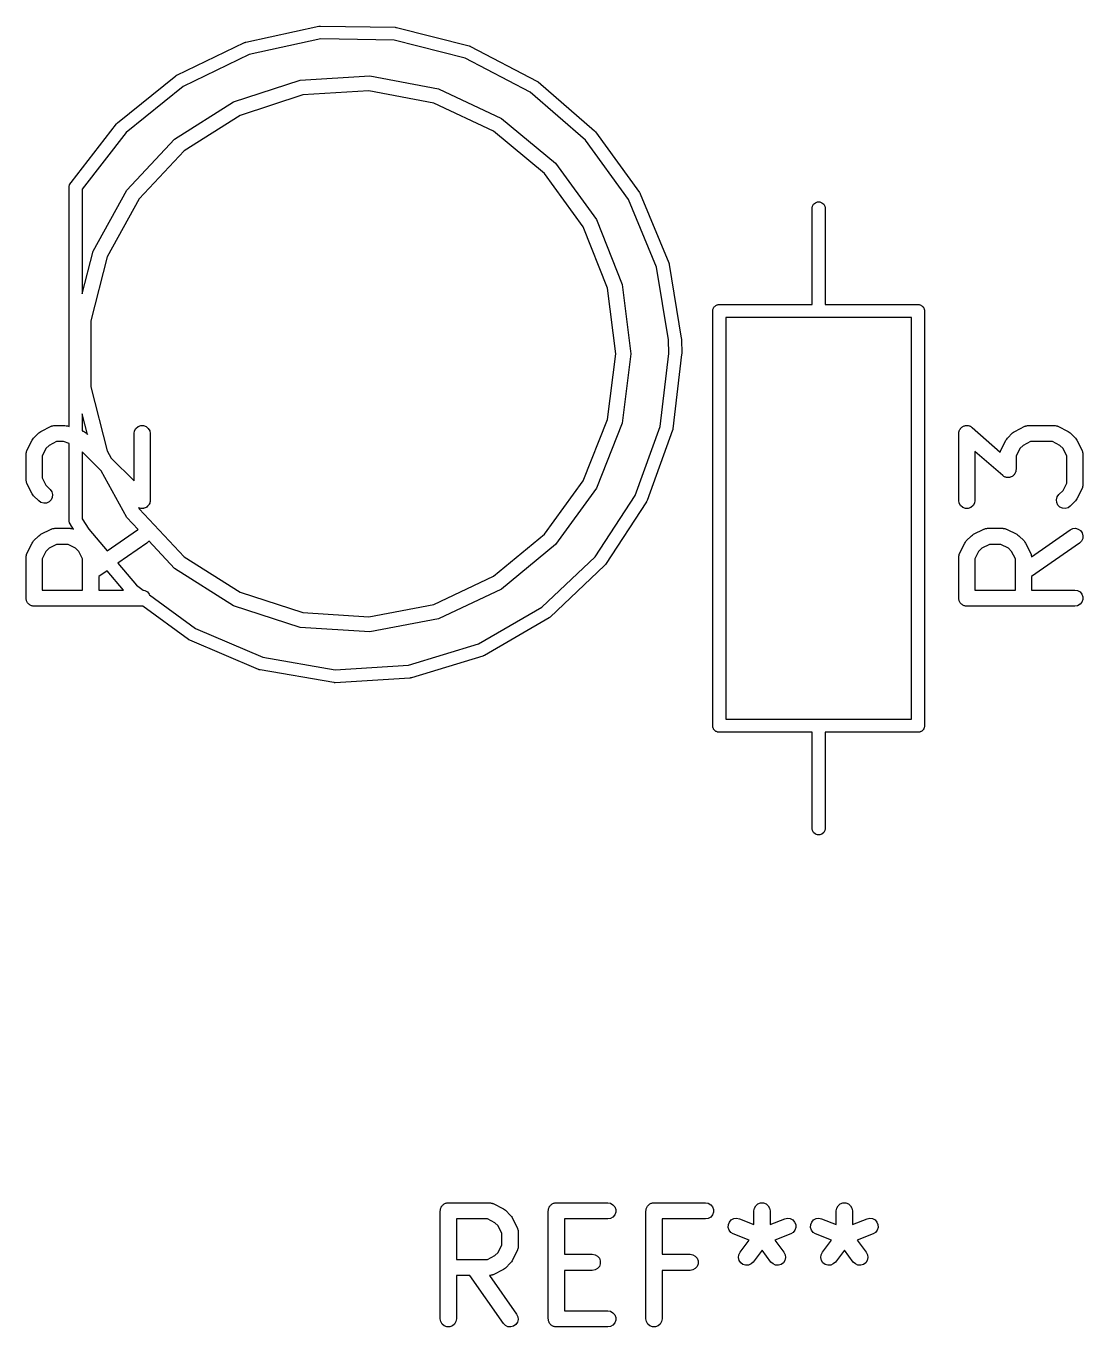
# Model space of a CAD drawing. Extents: x 28.5 to 57.1, y -42.8 to -23.1.
# Drawn here: x 47.27 to 57.06, y -42.29 to -30.24 of the extents above; entities that cross this region are included whole.
import ezdxf

# ---------------------------------------------------------------- set-up
doc = ezdxf.new("R2010")
doc.units = 0
doc.header["$MEASUREMENT"] = 0
doc.layers.add('BLACK', color=7, linetype='CONTINUOUS')

msp = doc.modelspace()

# ---------------------------------------------------------------- linework, layer by layer
at = {"layer": 'BLACK', "linetype": 'CONTINUOUS'}
for p, q in [((49.3062, -30.3881), (49.9827, -30.2401)), ((49.9827, -30.2401), (49.99, -30.239)), ((49.9827, -30.2401), (49.9827, -30.2401)), ((49.9827, -30.2401), (49.9827, -30.2401)), ((49.99, -30.239), (49.9933, -30.2391)), ((49.9933, -30.2391), (49.9965, -30.2387)), ((49.9965, -30.2387), (50.6889, -30.2503)), ((50.6889, -30.2503), (50.6963, -30.2509)), ((50.6963, -30.2509), (50.6995, -30.2517)), ((50.6995, -30.2517), (50.7027, -30.2522)), ((50.7027, -30.2522), (51.3739, -30.4227)), ((48.6687, -30.6923), (49.293, -30.3927)), ((49.293, -30.3927), (49.2999, -30.3899)), ((49.293, -30.3927), (49.293, -30.3927)), ((49.293, -30.3927), (49.293, -30.3927)), ((49.2999, -30.3899), (49.3031, -30.3892)), ((49.3031, -30.3892), (49.3062, -30.3881)), ((50.0015, -30.3588), (49.3386, -30.5039)), ((50.6799, -30.3702), (50.0015, -30.3588)), ((51.3375, -30.5373), (50.6799, -30.3702)), ((51.3739, -30.4227), (51.3809, -30.425)), ((51.3809, -30.425), (51.3838, -30.4265)), ((51.3838, -30.4265), (51.3868, -30.4277)), ((51.3868, -30.4277), (52.0008, -30.7481)), ((49.3386, -30.5039), (48.7269, -30.7975)), ((51.9391, -30.8512), (51.3375, -30.5373)), ((48.1183, -31.135), (48.657, -30.6998)), ((48.657, -30.6998), (48.663, -30.6954)), ((48.663, -30.6954), (48.666, -30.6941)), ((48.666, -30.6941), (48.6687, -30.6923)), ((49.8086, -30.7397), (50.454, -30.6991)), ((50.454, -30.6991), (51.0893, -30.8203)), ((48.7269, -30.7975), (48.1992, -31.2239)), ((49.1935, -30.9395), (49.8086, -30.7397)), ((50.4452, -30.8388), (49.8348, -30.8772)), ((51.046, -30.9534), (50.4452, -30.8388)), ((51.0893, -30.8203), (51.6744, -31.0956)), ((52.0008, -30.7481), (52.0071, -30.7519)), ((52.0071, -30.7519), (52.0096, -30.7541)), ((52.0096, -30.7541), (52.0123, -30.7559)), ((52.0123, -30.7559), (52.536, -31.2089)), ((48.6474, -31.2861), (49.1935, -30.9395)), ((49.8348, -30.8772), (49.2531, -31.0662)), ((51.5994, -31.2138), (51.046, -30.9534)), ((52.4522, -31.2951), (51.9391, -30.8512)), ((49.2531, -31.0662), (48.7367, -31.3939)), ((47.6889, -31.6869), (48.1086, -31.1449)), ((48.1086, -31.1449), (48.1135, -31.1394)), ((48.1135, -31.1394), (48.1161, -31.1373)), ((48.1161, -31.1373), (48.1183, -31.135)), ((51.6744, -31.0956), (52.1727, -31.5079)), ((48.1992, -31.2239), (47.792, -31.7497)), ((48.2047, -31.7575), (48.6474, -31.2861)), ((52.0707, -31.6037), (51.5994, -31.2138)), ((52.8495, -31.8452), (52.4522, -31.2951)), ((52.536, -31.2089), (52.536, -31.2089)), ((52.536, -31.2089), (52.536, -31.209)), ((52.536, -31.209), (52.5413, -31.2141)), ((52.5413, -31.2141), (52.5432, -31.2168)), ((52.5432, -31.2168), (52.5454, -31.2192)), ((52.5454, -31.2192), (52.9509, -31.7806)), ((48.7367, -31.3939), (48.318, -31.8398)), ((52.1727, -31.5079), (52.5529, -32.0311)), ((52.4302, -32.0985), (52.0707, -31.6037)), ((47.672, -31.7238), (47.6747, -31.7082)), ((47.672, -33.9465), (47.672, -31.7238)), ((47.6747, -31.7082), (47.6853, -31.6898)), ((47.6853, -31.6898), (47.6889, -31.6869)), ((47.792, -31.7497), (47.792, -32.7183)), ((47.8932, -32.3242), (48.2047, -31.7575)), ((52.9509, -31.7806), (52.9509, -31.7806)), ((52.9509, -31.7806), (52.9509, -31.7806)), ((52.9509, -31.7806), (52.9549, -31.7869)), ((52.9549, -31.7869), (52.9561, -31.7899)), ((52.9561, -31.7899), (52.9577, -31.7927)), ((52.9577, -31.7927), (53.2231, -32.4323)), ((48.318, -31.8398), (48.0233, -32.3758)), ((53.1096, -32.4718), (52.8495, -31.8452)), ((54.55, -31.9228), (54.5527, -31.9072)), ((54.55, -32.818), (54.55, -31.9228)), ((54.5527, -31.9072), (54.5633, -31.8888)), ((54.5633, -31.8888), (54.5795, -31.8752)), ((54.5795, -31.8752), (54.5994, -31.868)), ((54.5994, -31.868), (54.6206, -31.868)), ((54.6206, -31.868), (54.6405, -31.8752)), ((54.6405, -31.8752), (54.6567, -31.8888)), ((54.6567, -31.8888), (54.6673, -31.9072)), ((54.6673, -31.9072), (54.67, -31.9228)), ((54.67, -31.9228), (54.67, -32.818)), ((52.5529, -32.0311), (52.7909, -32.6324)), ((52.6553, -32.6672), (52.4302, -32.0985)), ((47.792, -32.7183), (47.8932, -32.3242)), ((48.0233, -32.3758), (47.8712, -32.9682)), ((53.2191, -33.1443), (53.1096, -32.4718)), ((53.2231, -32.4323), (53.2231, -32.4323)), ((53.2231, -32.4323), (53.2232, -32.4323)), ((53.2232, -32.4323), (53.2256, -32.4393)), ((53.2256, -32.4393), (53.2261, -32.4425)), ((53.2261, -32.4425), (53.227, -32.4457)), ((53.227, -32.4457), (53.3382, -33.1292)), ((52.7909, -32.6324), (52.872, -33.274)), ((52.732, -33.274), (52.6553, -32.6672)), ((53.63, -32.8674), (53.6318, -32.8624)), ((53.63, -32.8727), (53.63, -32.8674)), ((53.63, -32.8728), (53.63, -32.8727)), ((53.63, -36.7074), (53.63, -32.8728)), ((53.6318, -32.8624), (53.6327, -32.8572)), ((53.6327, -32.8572), (53.6354, -32.8525)), ((53.6354, -32.8525), (53.6372, -32.8475)), ((53.6372, -32.8475), (53.6407, -32.8435)), ((53.6407, -32.8435), (53.6433, -32.8388)), ((53.6433, -32.8388), (53.6474, -32.8354)), ((53.6474, -32.8354), (53.6508, -32.8313)), ((53.6508, -32.8313), (53.6555, -32.8287)), ((53.6555, -32.8287), (53.6595, -32.8252)), ((53.6595, -32.8252), (53.6645, -32.8234)), ((53.6645, -32.8234), (53.6692, -32.8207)), ((53.6692, -32.8207), (53.6744, -32.8198)), ((53.6744, -32.8198), (53.6794, -32.818)), ((53.6794, -32.818), (53.6847, -32.818)), ((53.6847, -32.818), (53.6848, -32.818)), ((53.6848, -32.818), (54.55, -32.818)), ((54.67, -32.818), (55.5352, -32.818)), ((55.5352, -32.818), (55.5353, -32.818)), ((55.5353, -32.818), (55.5406, -32.818)), ((55.5406, -32.818), (55.5456, -32.8198)), ((55.5456, -32.8198), (55.5508, -32.8207)), ((55.5508, -32.8207), (55.5555, -32.8234)), ((55.5555, -32.8234), (55.5605, -32.8252)), ((55.5605, -32.8252), (55.5645, -32.8287)), ((55.5645, -32.8287), (55.5692, -32.8313)), ((55.5692, -32.8313), (55.5726, -32.8354)), ((55.5726, -32.8354), (55.5767, -32.8388)), ((55.5767, -32.8388), (55.5793, -32.8435)), ((55.5793, -32.8435), (55.5828, -32.8475)), ((55.5828, -32.8475), (55.5846, -32.8525)), ((55.5846, -32.8525), (55.5873, -32.8572)), ((55.5873, -32.8572), (55.5882, -32.8624)), ((55.5882, -32.8624), (55.59, -32.8674)), ((55.59, -32.8674), (55.59, -32.8727)), ((55.59, -32.8727), (55.59, -32.8728)), ((55.59, -32.8728), (55.59, -36.7232)), ((47.8712, -32.9682), (47.8712, -33.5798)), ((53.75, -32.938), (53.75, -36.658)), ((55.47, -32.938), (53.75, -32.938)), ((55.47, -36.658), (55.47, -32.938)), ((53.2219, -33.2709), (53.2191, -33.1443)), ((53.3382, -33.1292), (53.3389, -33.1366)), ((53.3389, -33.1366), (53.3389, -33.137)), ((53.3389, -33.137), (53.3389, -33.1375)), ((53.3389, -33.1375), (53.342, -33.2731)), ((52.6553, -33.8808), (52.732, -33.274)), ((52.872, -33.274), (52.7909, -33.9156)), ((53.1431, -33.9475), (53.2219, -33.2709)), ((53.3415, -33.2815), (53.2615, -33.9683)), ((53.3417, -33.2805), (53.3415, -33.2815)), ((53.342, -33.2731), (53.3417, -33.2805)), ((47.8712, -33.5798), (48.0233, -34.1722)), ((47.8408, -34.0197), (47.792, -33.8297)), ((47.792, -33.8297), (47.792, -33.9865)), ((47.4081, -33.9928), (47.5033, -33.9452)), ((47.5033, -33.9452), (47.5075, -33.944)), ((47.5075, -33.944), (47.5112, -33.9418)), ((47.5112, -33.9418), (47.5199, -33.9403)), ((47.5199, -33.9403), (47.5283, -33.9378)), ((47.5283, -33.9378), (47.5326, -33.938)), ((47.5326, -33.938), (47.5369, -33.9373)), ((47.5369, -33.9373), (47.6321, -33.9373)), ((47.6321, -33.9373), (47.6439, -33.9394)), ((47.6439, -33.9394), (47.6558, -33.9411)), ((47.6558, -33.9411), (47.672, -33.9465)), ((48.2759, -33.9866), (48.2889, -33.9641)), ((48.2889, -33.9641), (48.3089, -33.9473)), ((48.3089, -33.9473), (48.3334, -33.9384)), ((48.3334, -33.9384), (48.3594, -33.9384)), ((48.3594, -33.9384), (48.3839, -33.9473)), ((48.3839, -33.9473), (48.4038, -33.9641)), ((48.4038, -33.9641), (48.4169, -33.9866)), ((52.4302, -34.4495), (52.6553, -33.8808)), ((52.7909, -33.9156), (52.5529, -34.5169)), ((52.9117, -34.5853), (53.1431, -33.9475)), ((53.2615, -33.9684), (53.2602, -33.9757)), ((53.2615, -33.9683), (53.2615, -33.9683)), ((53.2615, -33.9683), (53.2615, -33.9684)), ((55.9182, -33.9734), (55.922, -33.9691)), ((55.922, -33.9691), (55.9249, -33.9641)), ((55.9249, -33.9641), (55.9305, -33.9594)), ((55.9305, -33.9594), (55.9354, -33.9538)), ((55.9354, -33.9538), (55.9404, -33.9511)), ((55.9404, -33.9511), (55.9449, -33.9473)), ((55.9449, -33.9473), (55.9518, -33.9448)), ((55.9518, -33.9448), (55.9582, -33.9413)), ((55.9582, -33.9413), (55.9639, -33.9404)), ((55.9639, -33.9404), (55.9694, -33.9384)), ((55.9694, -33.9384), (55.9767, -33.9384)), ((55.9767, -33.9384), (55.9839, -33.9373)), ((55.9839, -33.9373), (55.9896, -33.9384)), ((55.9896, -33.9384), (55.9954, -33.9384)), ((55.9954, -33.9384), (56.0023, -33.9409)), ((56.0023, -33.9409), (56.0095, -33.9424)), ((56.0095, -33.9424), (56.0144, -33.9454)), ((56.0144, -33.9454), (56.0199, -33.9473)), ((56.0199, -33.9473), (56.0255, -33.952)), ((56.0255, -33.952), (56.0318, -33.9558)), ((56.0318, -33.9558), (56.2918, -34.1833)), ((56.425, -33.9928), (56.5203, -33.9452)), ((56.5203, -33.9452), (56.5244, -33.944)), ((56.5244, -33.944), (56.5282, -33.9418)), ((56.5282, -33.9418), (56.5368, -33.9403)), ((56.5368, -33.9403), (56.5452, -33.9378)), ((56.5452, -33.9378), (56.5495, -33.938)), ((56.5495, -33.938), (56.5538, -33.9373)), ((56.5538, -33.9373), (56.7919, -33.9373)), ((56.7919, -33.9373), (56.7962, -33.938)), ((56.7962, -33.938), (56.8005, -33.9378)), ((56.8005, -33.9378), (56.8089, -33.9403)), ((56.8089, -33.9403), (56.8176, -33.9418)), ((56.8176, -33.9418), (56.8213, -33.944)), ((56.8213, -33.944), (56.8254, -33.9452)), ((56.8254, -33.9452), (56.9207, -33.9928)), ((47.2793, -34.1692), (47.3269, -34.074)), ((47.3269, -34.074), (47.3341, -34.0643)), ((47.3341, -34.0643), (47.341, -34.0545)), ((47.341, -34.0545), (47.3886, -34.0069)), ((47.3886, -34.0069), (47.3984, -34)), ((47.3984, -34), (47.4081, -33.9928)), ((47.5546, -34.0873), (47.486, -34.1215)), ((47.6199, -34.0873), (47.5546, -34.0873)), ((47.672, -34.1046), (47.6199, -34.0873)), ((47.792, -33.9865), (47.7987, -33.9888)), ((47.7987, -33.9888), (47.8025, -33.9908)), ((47.8025, -33.9908), (47.8066, -33.9919)), ((47.8066, -33.9919), (47.8138, -33.997)), ((47.8138, -33.997), (47.8216, -34.0012)), ((47.8216, -34.0012), (47.8244, -34.0044)), ((47.8244, -34.0044), (47.828, -34.0069)), ((47.828, -34.0069), (47.8408, -34.0197)), ((48.2714, -34.0123), (48.2759, -33.9866)), ((48.2714, -34.4503), (48.2714, -34.0123)), ((48.4169, -33.9866), (48.4214, -34.0123)), ((48.4214, -34.0123), (48.4214, -34.6313)), ((53.2583, -33.9819), (53.0221, -34.6328)), ((53.2591, -33.9787), (53.2583, -33.9819)), ((53.2602, -33.9757), (53.2591, -33.9787)), ((55.9074, -34.0123), (55.9087, -34.0051)), ((55.9074, -34.6313), (55.9074, -34.0123)), ((55.9087, -34.0051), (55.9088, -33.9977)), ((55.9088, -33.9977), (55.9109, -33.9923)), ((55.9109, -33.9923), (55.9119, -33.9866)), ((55.9119, -33.9866), (55.9156, -33.9803)), ((55.9156, -33.9803), (55.9182, -33.9734)), ((56.2963, -34.1692), (56.3439, -34.074)), ((56.3439, -34.074), (56.351, -34.0643)), ((56.351, -34.0643), (56.3579, -34.0545)), ((56.3579, -34.0545), (56.4055, -34.0069)), ((56.4055, -34.0069), (56.4154, -34)), ((56.4154, -34), (56.425, -33.9928)), ((56.5715, -34.0873), (56.503, -34.1215)), ((56.7742, -34.0873), (56.5715, -34.0873)), ((56.8427, -34.1215), (56.7742, -34.0873)), ((56.9207, -33.9928), (56.9303, -34)), ((56.9303, -34), (56.9402, -34.0069)), ((56.9402, -34.0069), (56.9878, -34.0545)), ((56.9878, -34.0545), (56.9947, -34.0643)), ((56.9947, -34.0643), (57.0018, -34.074)), ((57.0018, -34.074), (57.0495, -34.1692)), ((47.2714, -34.2028), (47.2721, -34.1985)), ((47.2714, -34.4409), (47.2714, -34.2028)), ((47.2719, -34.1942), (47.2744, -34.1858)), ((47.2721, -34.1985), (47.2719, -34.1942)), ((47.2744, -34.1858), (47.2759, -34.1771)), ((47.2759, -34.1771), (47.2781, -34.1734)), ((47.2781, -34.1734), (47.2793, -34.1692)), ((47.4556, -34.1519), (47.4214, -34.2205)), ((47.486, -34.1215), (47.4556, -34.1519)), ((47.672, -34.8242), (47.672, -34.1046)), ((47.967, -34.358), (47.792, -34.183)), ((47.792, -34.183), (47.792, -34.8014)), ((48.0233, -34.1722), (48.06, -34.2389)), ((56.3139, -34.4021), (56.0574, -34.1776)), ((56.0574, -34.1776), (56.0574, -34.6313)), ((56.2918, -34.1833), (56.2929, -34.1771)), ((56.2929, -34.1771), (56.295, -34.1734)), ((56.295, -34.1734), (56.2963, -34.1692)), ((56.4726, -34.1519), (56.4383, -34.2205)), ((56.503, -34.1215), (56.4726, -34.1519)), ((56.8731, -34.1519), (56.8427, -34.1215)), ((56.9074, -34.2205), (56.8731, -34.1519)), ((57.0495, -34.1692), (57.0507, -34.1734)), ((57.0507, -34.1734), (57.0529, -34.1771)), ((57.0529, -34.1771), (57.0544, -34.1858)), ((57.0544, -34.1858), (57.0569, -34.1942)), ((57.0569, -34.1942), (57.0566, -34.1985)), ((57.0566, -34.1985), (57.0574, -34.2028)), ((57.0574, -34.2028), (57.0574, -34.4885)), ((47.4214, -34.2205), (47.4214, -34.4232)), ((48.06, -34.2389), (48.2714, -34.4503)), ((56.4383, -34.2205), (56.4383, -34.3456)), ((56.9074, -34.4708), (56.9074, -34.2205)), ((47.2721, -34.4451), (47.2714, -34.4409)), ((47.2719, -34.4494), (47.2721, -34.4451)), ((47.2744, -34.4579), (47.2719, -34.4494)), ((47.4214, -34.4232), (47.4556, -34.4917)), ((48.2047, -34.7905), (47.967, -34.358)), ((52.0707, -34.9443), (52.4302, -34.4495)), ((56.3202, -34.4059), (56.3139, -34.4021)), ((56.3258, -34.4106), (56.3202, -34.4059)), ((56.3313, -34.4126), (56.3258, -34.4106)), ((56.3362, -34.4155), (56.3313, -34.4126)), ((56.3434, -34.417), (56.3362, -34.4155)), ((56.3503, -34.4195), (56.3434, -34.417)), ((56.3561, -34.4195), (56.3503, -34.4195)), ((56.3618, -34.4206), (56.3561, -34.4195)), ((56.369, -34.4195), (56.3618, -34.4206)), ((56.3764, -34.4195), (56.369, -34.4195)), ((56.3818, -34.4175), (56.3764, -34.4195)), ((56.3875, -34.4166), (56.3818, -34.4175)), ((56.3939, -34.4131), (56.3875, -34.4166)), ((56.4008, -34.4106), (56.3939, -34.4131)), ((56.4053, -34.4068), (56.4008, -34.4106)), ((56.4103, -34.4041), (56.4053, -34.4068)), ((56.4152, -34.3985), (56.4103, -34.4041)), ((56.4208, -34.3938), (56.4152, -34.3985)), ((56.4237, -34.3888), (56.4208, -34.3938)), ((56.4275, -34.3845), (56.4237, -34.3888)), ((56.4301, -34.3776), (56.4275, -34.3845)), ((56.4338, -34.3713), (56.4301, -34.3776)), ((56.4348, -34.3656), (56.4338, -34.3713)), ((56.4369, -34.3602), (56.4348, -34.3656)), ((56.4371, -34.3528), (56.4369, -34.3602)), ((56.4383, -34.3456), (56.4371, -34.3528)), ((47.2759, -34.4665), (47.2744, -34.4579)), ((47.2781, -34.4703), (47.2759, -34.4665)), ((47.2793, -34.4744), (47.2781, -34.4703)), ((47.3269, -34.5696), (47.2793, -34.4744)), ((47.3341, -34.5793), (47.3269, -34.5696)), ((47.4556, -34.4917), (47.4947, -34.5307)), ((47.4947, -34.5307), (47.5096, -34.552)), ((47.5096, -34.552), (47.5163, -34.5772)), ((52.5529, -34.5169), (52.1727, -35.0401)), ((56.8341, -34.5783), (56.8731, -34.5393)), ((56.8731, -34.5393), (56.9074, -34.4708)), ((57.0495, -34.522), (57.0018, -34.6173)), ((57.0507, -34.5179), (57.0495, -34.522)), ((57.0529, -34.5141), (57.0507, -34.5179)), ((57.0544, -34.5055), (57.0529, -34.5141)), ((57.0569, -34.4971), (57.0544, -34.5055)), ((57.0574, -34.4885), (57.0566, -34.4927)), ((57.0566, -34.4927), (57.0569, -34.4971)), ((47.341, -34.5891), (47.3341, -34.5793)), ((47.3886, -34.6367), (47.341, -34.5891)), ((47.4099, -34.6517), (47.3886, -34.6367)), ((47.4351, -34.6584), (47.4099, -34.6517)), ((47.461, -34.6562), (47.4351, -34.6584)), ((47.4846, -34.6452), (47.461, -34.6562)), ((47.5031, -34.6267), (47.4846, -34.6452)), ((47.5141, -34.6031), (47.5031, -34.6267)), ((47.5163, -34.5772), (47.5141, -34.6031)), ((48.3864, -34.6942), (48.3839, -34.6963)), ((48.3894, -34.6928), (48.3864, -34.6942)), ((48.3963, -34.6858), (48.3894, -34.6928)), ((48.4038, -34.6795), (48.3963, -34.6858)), ((48.4055, -34.6767), (48.4038, -34.6795)), ((48.4078, -34.6744), (48.4055, -34.6767)), ((48.412, -34.6655), (48.4078, -34.6744)), ((48.4169, -34.657), (48.412, -34.6655)), ((48.4174, -34.6537), (48.4169, -34.657)), ((48.4188, -34.6507), (48.4174, -34.6537)), ((48.4197, -34.641), (48.4188, -34.6507)), ((48.4214, -34.6313), (48.4197, -34.641)), ((52.5398, -35.1528), (52.9117, -34.5853)), ((53.0159, -34.6453), (52.6363, -35.2245)), ((53.0174, -34.6424), (53.0159, -34.6453)), ((53.0192, -34.6397), (53.0174, -34.6424)), ((53.0221, -34.6328), (53.0192, -34.6397)), ((55.9119, -34.657), (55.9074, -34.6313)), ((55.9249, -34.6795), (55.9119, -34.657)), ((55.9449, -34.6963), (55.9249, -34.6795)), ((56.0398, -34.6795), (56.0199, -34.6963)), ((56.0529, -34.657), (56.0398, -34.6795)), ((56.0574, -34.6313), (56.0529, -34.657)), ((56.8124, -34.6248), (56.8192, -34.5996)), ((56.8147, -34.6507), (56.8124, -34.6248)), ((56.8257, -34.6744), (56.8147, -34.6507)), ((56.8192, -34.5996), (56.8341, -34.5783)), ((56.8441, -34.6928), (56.8257, -34.6744)), ((56.8677, -34.7038), (56.8441, -34.6928)), ((56.9402, -34.6844), (56.9188, -34.6993)), ((56.9878, -34.6367), (56.9402, -34.6844)), ((56.9947, -34.6269), (56.9878, -34.6367)), ((57.0018, -34.6173), (56.9947, -34.6269)), ((47.792, -34.8014), (47.8531, -34.8977)), ((48.3084, -34.9009), (48.2047, -34.7905)), ((48.3147, -34.6993), (48.3121, -34.6975)), ((48.3121, -34.6975), (48.318, -34.7082)), ((48.3241, -34.7018), (48.3147, -34.6993)), ((48.318, -34.7082), (48.7367, -35.1541)), ((48.3334, -34.7052), (48.3241, -34.7018)), ((48.3367, -34.7052), (48.3334, -34.7052)), ((48.3398, -34.706), (48.3367, -34.7052)), ((48.3496, -34.7052), (48.3398, -34.706)), ((48.3594, -34.7052), (48.3496, -34.7052)), ((48.3625, -34.7041), (48.3594, -34.7052)), ((48.3658, -34.7038), (48.3625, -34.7041)), ((48.3747, -34.6996), (48.3658, -34.7038)), ((48.3839, -34.6963), (48.3747, -34.6996)), ((55.9694, -34.7052), (55.9449, -34.6963)), ((55.9954, -34.7052), (55.9694, -34.7052)), ((56.0199, -34.6963), (55.9954, -34.7052)), ((56.8937, -34.706), (56.8677, -34.7038)), ((56.9188, -34.6993), (56.8937, -34.706)), ((47.4081, -34.9452), (47.5033, -34.8976)), ((47.5033, -34.8976), (47.5075, -34.8964)), ((47.5075, -34.8964), (47.5112, -34.8942)), ((47.5112, -34.8942), (47.5199, -34.8927)), ((47.5199, -34.8927), (47.5283, -34.8902)), ((47.5283, -34.8902), (47.5326, -34.8904)), ((47.5326, -34.8904), (47.5369, -34.8897)), ((47.5369, -34.8897), (47.6797, -34.8897)), ((47.6747, -34.8398), (47.672, -34.8242)), ((47.6853, -34.8582), (47.6747, -34.8398)), ((47.6797, -34.8897), (47.684, -34.8904)), ((47.684, -34.8904), (47.6883, -34.8902)), ((47.6865, -34.8592), (47.6853, -34.8582)), ((47.7104, -34.8967), (47.6865, -34.8592)), ((47.6883, -34.8902), (47.6967, -34.8927)), ((47.6967, -34.8927), (47.7054, -34.8942)), ((47.7054, -34.8942), (47.7091, -34.8964)), ((47.7091, -34.8964), (47.7104, -34.8967)), ((47.8531, -34.8977), (48.024, -35.0988)), ((48.024, -35.0988), (48.3034, -34.9032)), ((48.3034, -34.9032), (48.3084, -34.9009)), ((56.0441, -34.9452), (56.1393, -34.8976)), ((56.1393, -34.8976), (56.1435, -34.8964)), ((56.1435, -34.8964), (56.1472, -34.8942)), ((56.1472, -34.8942), (56.1559, -34.8927)), ((56.1559, -34.8927), (56.1643, -34.8902)), ((56.1643, -34.8902), (56.1686, -34.8904)), ((56.1686, -34.8904), (56.1729, -34.8897)), ((56.1729, -34.8897), (56.3157, -34.8897)), ((56.3157, -34.8897), (56.32, -34.8904)), ((56.32, -34.8904), (56.3243, -34.8902)), ((56.3243, -34.8902), (56.3327, -34.8927)), ((56.3327, -34.8927), (56.3414, -34.8942)), ((56.3414, -34.8942), (56.3451, -34.8964)), ((56.3451, -34.8964), (56.3493, -34.8976)), ((56.3493, -34.8976), (56.4445, -34.9452)), ((56.581, -35.1541), (56.9394, -34.9032)), ((56.9394, -34.9032), (56.963, -34.8922)), ((56.963, -34.8922), (56.9889, -34.89)), ((56.9889, -34.89), (57.0141, -34.8967)), ((57.0141, -34.8967), (57.0354, -34.9116)), ((57.0354, -34.9116), (57.0504, -34.933)), ((57.0504, -34.933), (57.0571, -34.9581)), ((47.2793, -35.1216), (47.3269, -35.0264)), ((47.3269, -35.0264), (47.3341, -35.0167)), ((47.3341, -35.0167), (47.341, -35.0069)), ((47.341, -35.0069), (47.3886, -34.9593)), ((47.3886, -34.9593), (47.3984, -34.9524)), ((47.3984, -34.9524), (47.4081, -34.9452)), ((47.5546, -35.0397), (47.486, -35.0739)), ((47.662, -35.0397), (47.5546, -35.0397)), ((47.7305, -35.0739), (47.662, -35.0397)), ((48.3894, -35.0261), (48.1216, -35.2136)), ((48.4078, -35.0077), (48.3894, -35.0261)), ((48.4081, -35.0071), (48.4078, -35.0077)), ((48.6474, -35.2619), (48.4081, -35.0071)), ((51.5994, -35.3342), (52.0707, -34.9443)), ((52.1727, -35.0401), (51.6744, -35.4524)), ((55.9153, -35.1216), (55.9629, -35.0264)), ((55.9629, -35.0264), (55.9701, -35.0167)), ((55.9701, -35.0167), (55.977, -35.0069)), ((55.977, -35.0069), (56.0246, -34.9593)), ((56.0246, -34.9593), (56.0344, -34.9524)), ((56.0344, -34.9524), (56.0441, -34.9452)), ((56.1906, -35.0397), (56.122, -35.0739)), ((56.298, -35.0397), (56.1906, -35.0397)), ((56.3665, -35.0739), (56.298, -35.0397)), ((56.4445, -34.9452), (56.4542, -34.9524)), ((56.4542, -34.9524), (56.464, -34.9593)), ((56.464, -34.9593), (56.5116, -35.0069)), ((56.5116, -35.0069), (56.5185, -35.0167)), ((56.5185, -35.0167), (56.5257, -35.0264)), ((56.5257, -35.0264), (56.5733, -35.1216)), ((57.0254, -35.0261), (56.5812, -35.337)), ((57.0438, -35.0077), (57.0254, -35.0261)), ((57.0548, -34.9841), (57.0438, -35.0077)), ((57.0571, -34.9581), (57.0548, -34.9841)), ((47.2714, -35.1551), (47.2721, -35.1509)), ((47.2714, -35.5361), (47.2714, -35.1551)), ((47.2719, -35.1466), (47.2744, -35.1381)), ((47.2721, -35.1509), (47.2719, -35.1466)), ((47.2744, -35.1381), (47.2759, -35.1295)), ((47.2759, -35.1295), (47.2781, -35.1257)), ((47.2781, -35.1257), (47.2793, -35.1216)), ((47.4556, -35.1043), (47.4214, -35.1728)), ((47.4214, -35.1728), (47.4214, -35.4611)), ((47.486, -35.0739), (47.4556, -35.1043)), ((47.7609, -35.1043), (47.7305, -35.0739)), ((47.7952, -35.1728), (47.7609, -35.1043)), ((47.7952, -35.4611), (47.7952, -35.1728)), ((48.7367, -35.1541), (49.2531, -35.4818)), ((52.0473, -35.6195), (52.5398, -35.1528)), ((55.9074, -35.1551), (55.9081, -35.1509)), ((55.9074, -35.5361), (55.9074, -35.1551)), ((55.9079, -35.1466), (55.9104, -35.1381)), ((55.9081, -35.1509), (55.9079, -35.1466)), ((55.9104, -35.1381), (55.9119, -35.1295)), ((55.9119, -35.1295), (55.9141, -35.1257)), ((55.9141, -35.1257), (55.9153, -35.1216)), ((56.0916, -35.1043), (56.0574, -35.1728)), ((56.0574, -35.1728), (56.0574, -35.4611)), ((56.122, -35.0739), (56.0916, -35.1043)), ((56.3969, -35.1043), (56.3665, -35.0739)), ((56.4312, -35.1728), (56.3969, -35.1043)), ((56.4312, -35.4611), (56.4312, -35.1728)), ((56.5733, -35.1216), (56.5745, -35.1257)), ((56.5745, -35.1257), (56.5767, -35.1295)), ((56.5767, -35.1295), (56.5782, -35.1381)), ((56.5782, -35.1381), (56.5807, -35.1466)), ((56.5807, -35.1466), (56.5804, -35.1509)), ((56.5804, -35.1509), (56.581, -35.1541)), ((48.0228, -35.2827), (47.9452, -35.337)), ((48.1745, -35.4611), (48.0228, -35.2827)), ((48.1216, -35.2136), (48.2944, -35.4169)), ((49.1935, -35.6085), (48.6474, -35.2619)), ((52.6274, -35.2351), (52.1247, -35.7115)), ((52.6295, -35.2326), (52.6274, -35.2351)), ((52.6319, -35.2304), (52.6295, -35.2326)), ((52.6363, -35.2245), (52.6319, -35.2304)), ((47.9452, -35.337), (47.9452, -35.4611)), ((48.2944, -35.4169), (48.357, -35.463)), ((51.046, -35.5946), (51.5994, -35.3342)), ((56.5812, -35.337), (56.5812, -35.4611)), ((47.2725, -35.5426), (47.2714, -35.5361)), ((47.4214, -35.4611), (47.7952, -35.4611)), ((47.9452, -35.4611), (48.1745, -35.4611)), ((48.357, -35.463), (48.372, -35.4656)), ((48.372, -35.4656), (48.3946, -35.4786)), ((48.3946, -35.4786), (48.4113, -35.4986)), ((48.4113, -35.4986), (48.4135, -35.5045)), ((48.4135, -35.5045), (48.8409, -35.819)), ((49.2531, -35.4818), (49.8348, -35.6708)), ((51.6744, -35.4524), (51.0893, -35.7277)), ((55.9085, -35.5426), (55.9074, -35.5361)), ((56.0574, -35.4611), (56.4312, -35.4611)), ((56.5812, -35.4611), (56.9824, -35.4611)), ((56.9824, -35.4611), (57.008, -35.4656)), ((57.008, -35.4656), (57.0306, -35.4786)), ((57.0306, -35.4786), (57.0473, -35.4986)), ((57.0473, -35.4986), (57.0562, -35.5231)), ((57.0562, -35.5231), (57.0562, -35.5491)), ((47.2725, -35.5491), (47.2725, -35.5426)), ((47.2748, -35.5553), (47.2725, -35.5491)), ((47.2759, -35.5617), (47.2748, -35.5553)), ((47.2792, -35.5674), (47.2759, -35.5617)), ((47.2814, -35.5736), (47.2792, -35.5674)), ((47.2856, -35.5786), (47.2814, -35.5736)), ((47.2889, -35.5843), (47.2856, -35.5786)), ((47.294, -35.5885), (47.2889, -35.5843)), ((47.2982, -35.5935), (47.294, -35.5885)), ((47.3039, -35.5968), (47.2982, -35.5935)), ((47.3089, -35.601), (47.3039, -35.5968)), ((47.315, -35.6033), (47.3089, -35.601)), ((47.3207, -35.6066), (47.315, -35.6033)), ((47.3272, -35.6077), (47.3207, -35.6066)), ((47.3334, -35.61), (47.3272, -35.6077)), ((47.3399, -35.61), (47.3334, -35.61)), ((47.3464, -35.6111), (47.3399, -35.61)), ((48.3464, -35.6111), (47.3464, -35.6111)), ((48.354, -35.6097), (48.3464, -35.6111)), ((48.7754, -35.9198), (48.354, -35.6097)), ((49.8086, -35.8083), (49.1935, -35.6085)), ((50.4452, -35.7092), (51.046, -35.5946)), ((51.4606, -35.9604), (52.0473, -35.6195)), ((55.9085, -35.5491), (55.9085, -35.5426)), ((55.9108, -35.5553), (55.9085, -35.5491)), ((55.9119, -35.5617), (55.9108, -35.5553)), ((55.9152, -35.5674), (55.9119, -35.5617)), ((55.9174, -35.5736), (55.9152, -35.5674)), ((55.9216, -35.5786), (55.9174, -35.5736)), ((55.9249, -35.5843), (55.9216, -35.5786)), ((55.93, -35.5885), (55.9249, -35.5843)), ((55.9342, -35.5935), (55.93, -35.5885)), ((55.9399, -35.5968), (55.9342, -35.5935)), ((55.9449, -35.601), (55.9399, -35.5968)), ((55.951, -35.6033), (55.9449, -35.601)), ((55.9567, -35.6066), (55.951, -35.6033)), ((55.9632, -35.6077), (55.9567, -35.6066)), ((55.9694, -35.61), (55.9632, -35.6077)), ((55.9759, -35.61), (55.9694, -35.61)), ((55.9824, -35.6111), (55.9759, -35.61)), ((56.9824, -35.6111), (55.9824, -35.6111)), ((57.008, -35.6066), (56.9824, -35.6111)), ((57.0306, -35.5935), (57.008, -35.6066)), ((57.0473, -35.5736), (57.0306, -35.5935)), ((57.0562, -35.5491), (57.0473, -35.5736)), ((49.8348, -35.6708), (50.4452, -35.7092)), ((51.0893, -35.7277), (50.454, -35.8489)), ((52.1136, -35.7198), (51.5148, -36.0677)), ((52.1162, -35.7178), (52.1136, -35.7198)), ((52.119, -35.7162), (52.1162, -35.7178)), ((52.1247, -35.7115), (52.119, -35.7162)), ((48.8409, -35.819), (49.4653, -36.0845)), ((50.454, -35.8489), (49.8086, -35.8083)), ((48.7782, -35.9214), (48.7754, -35.9198)), ((48.7809, -35.9233), (48.7782, -35.9214)), ((48.7875, -35.9266), (48.7809, -35.9233)), ((49.4248, -36.1977), (48.7875, -35.9266)), ((50.8112, -36.1572), (51.4606, -35.9604)), ((49.4653, -36.0845), (50.134, -36.1993)), ((51.5021, -36.0732), (50.8393, -36.2741)), ((51.5051, -36.072), (51.5021, -36.0732)), ((51.5082, -36.071), (51.5051, -36.072)), ((51.5148, -36.0677), (51.5082, -36.071)), ((49.4279, -36.1986), (49.4248, -36.1977)), ((49.4309, -36.1999), (49.4279, -36.1986)), ((49.4381, -36.2016), (49.4309, -36.1999)), ((50.1206, -36.3188), (49.4381, -36.2016)), ((50.134, -36.1993), (50.8112, -36.1572)), ((50.1239, -36.319), (50.1206, -36.3188)), ((50.1271, -36.3195), (50.1239, -36.319)), ((50.1345, -36.3195), (50.1271, -36.3195)), ((50.8257, -36.2765), (50.1345, -36.3195)), ((50.1345, -36.3195), (50.1345, -36.3195)), ((50.1345, -36.3195), (50.1345, -36.3195)), ((50.8289, -36.276), (50.8257, -36.2765)), ((50.8321, -36.2758), (50.8289, -36.276)), ((50.8393, -36.2741), (50.8321, -36.2758)), ((50.8393, -36.2741), (50.8393, -36.2741)), ((50.8393, -36.2741), (50.8393, -36.2741)), ((53.63, -36.7286), (53.63, -36.7074)), ((53.6318, -36.7336), (53.63, -36.7286)), ((53.6327, -36.7388), (53.6318, -36.7336)), ((53.6354, -36.7434), (53.6327, -36.7388)), ((53.75, -36.658), (55.47, -36.658)), ((55.5873, -36.7388), (55.5846, -36.7435)), ((55.5882, -36.7336), (55.5873, -36.7388)), ((55.59, -36.7286), (55.5882, -36.7336)), ((55.59, -36.7232), (55.59, -36.7233)), ((55.59, -36.7233), (55.59, -36.7286)), ((53.6372, -36.7485), (53.6354, -36.7434)), ((53.6407, -36.7525), (53.6372, -36.7485)), ((53.6433, -36.7572), (53.6407, -36.7525)), ((53.6474, -36.7606), (53.6433, -36.7572)), ((53.6508, -36.7647), (53.6474, -36.7606)), ((53.6555, -36.7673), (53.6508, -36.7647)), ((53.6595, -36.7708), (53.6555, -36.7673)), ((53.6645, -36.7726), (53.6595, -36.7708)), ((53.6692, -36.7753), (53.6645, -36.7726)), ((53.6744, -36.7762), (53.6692, -36.7753)), ((53.6794, -36.778), (53.6744, -36.7762)), ((53.6847, -36.778), (53.6794, -36.778)), ((53.6848, -36.778), (53.6847, -36.778)), ((54.55, -36.778), (53.6848, -36.778)), ((54.55, -37.6732), (54.55, -36.778)), ((55.5352, -36.778), (54.67, -36.778)), ((54.67, -36.778), (54.67, -37.6732)), ((55.5353, -36.778), (55.5352, -36.778)), ((55.5406, -36.778), (55.5353, -36.778)), ((55.5456, -36.7762), (55.5406, -36.778)), ((55.5508, -36.7753), (55.5456, -36.7762)), ((55.5555, -36.7726), (55.5508, -36.7753)), ((55.5605, -36.7708), (55.5555, -36.7726)), ((55.5645, -36.7673), (55.5605, -36.7708)), ((55.5692, -36.7647), (55.5645, -36.7673)), ((55.5726, -36.7606), (55.5692, -36.7647)), ((55.5767, -36.7572), (55.5726, -36.7606)), ((55.5793, -36.7525), (55.5767, -36.7572)), ((55.5828, -36.7485), (55.5793, -36.7525)), ((55.5846, -36.7435), (55.5828, -36.7485)), ((54.5527, -37.6888), (54.55, -37.6732)), ((54.5633, -37.7072), (54.5527, -37.6888)), ((54.6673, -37.6888), (54.6567, -37.7072)), ((54.67, -37.6732), (54.6673, -37.6888)), ((54.5795, -37.7208), (54.5633, -37.7072)), ((54.5994, -37.728), (54.5795, -37.7208)), ((54.6206, -37.728), (54.5994, -37.728)), ((54.6405, -37.7208), (54.6206, -37.728)), ((54.6567, -37.7072), (54.6405, -37.7208)), ((51.1074, -41.1974), (51.1096, -41.1912)), ((51.1074, -41.2039), (51.1074, -41.1974)), ((51.1096, -41.1912), (51.1108, -41.1847)), ((51.1108, -41.1847), (51.114, -41.179)), ((51.114, -41.179), (51.1163, -41.1729)), ((51.1163, -41.1729), (51.1205, -41.1679)), ((51.1205, -41.1679), (51.1238, -41.1622)), ((51.1238, -41.1622), (51.1288, -41.158)), ((51.1288, -41.158), (51.133, -41.1529)), ((51.133, -41.1529), (51.1387, -41.1496)), ((51.1387, -41.1496), (51.1437, -41.1454)), ((51.1437, -41.1454), (51.1499, -41.1432)), ((51.1499, -41.1432), (51.1556, -41.1399)), ((51.1556, -41.1399), (51.162, -41.1388)), ((51.162, -41.1388), (51.1682, -41.1365)), ((51.1682, -41.1365), (51.1748, -41.1365)), ((51.1748, -41.1365), (51.1812, -41.1354)), ((51.1812, -41.1354), (51.5622, -41.1354)), ((51.5622, -41.1354), (51.5664, -41.1361)), ((51.5664, -41.1361), (51.5708, -41.1359)), ((51.5708, -41.1359), (51.5792, -41.1384)), ((51.5792, -41.1384), (51.5878, -41.1399)), ((51.5878, -41.1399), (51.5916, -41.1421)), ((51.5916, -41.1421), (51.5957, -41.1433)), ((51.5957, -41.1433), (51.691, -41.1909)), ((51.691, -41.1909), (51.7006, -41.1981)), ((51.7006, -41.1981), (51.7105, -41.205)), ((52.1074, -41.1974), (52.1096, -41.1912)), ((52.1074, -41.2039), (52.1074, -41.1974)), ((52.1096, -41.1912), (52.1108, -41.1847)), ((52.1108, -41.1847), (52.114, -41.179)), ((52.114, -41.179), (52.1163, -41.1729)), ((52.1163, -41.1729), (52.1205, -41.1679)), ((52.1205, -41.1679), (52.1238, -41.1622)), ((52.1238, -41.1622), (52.1288, -41.158)), ((52.1288, -41.158), (52.133, -41.1529)), ((52.133, -41.1529), (52.1387, -41.1496)), ((52.1387, -41.1496), (52.1437, -41.1454)), ((52.1437, -41.1454), (52.1499, -41.1432)), ((52.1499, -41.1432), (52.1556, -41.1399)), ((52.1556, -41.1399), (52.162, -41.1388)), ((52.162, -41.1388), (52.1682, -41.1365)), ((52.1682, -41.1365), (52.1748, -41.1365)), ((52.1748, -41.1365), (52.1812, -41.1354)), ((52.1812, -41.1354), (52.6574, -41.1354)), ((52.6574, -41.1354), (52.6831, -41.1399)), ((52.6831, -41.1399), (52.7056, -41.1529)), ((52.7056, -41.1529), (52.7224, -41.1729)), ((52.7224, -41.1729), (52.7313, -41.1974)), ((52.7313, -41.1974), (52.7313, -41.2234)), ((53.0121, -41.1974), (53.0144, -41.1912)), ((53.0121, -41.2039), (53.0121, -41.1974)), ((53.0144, -41.1912), (53.0155, -41.1847)), ((53.0155, -41.1847), (53.0188, -41.179)), ((53.0188, -41.179), (53.021, -41.1729)), ((53.021, -41.1729), (53.0253, -41.1679)), ((53.0253, -41.1679), (53.0285, -41.1622)), ((53.0285, -41.1622), (53.0336, -41.158)), ((53.0336, -41.158), (53.0378, -41.1529)), ((53.0378, -41.1529), (53.0435, -41.1496)), ((53.0435, -41.1496), (53.0485, -41.1454)), ((53.0485, -41.1454), (53.0547, -41.1432)), ((53.0547, -41.1432), (53.0603, -41.1399)), ((53.0603, -41.1399), (53.0668, -41.1388)), ((53.0668, -41.1388), (53.073, -41.1365)), ((53.073, -41.1365), (53.0795, -41.1365)), ((53.0795, -41.1365), (53.086, -41.1354)), ((53.086, -41.1354), (53.5622, -41.1354)), ((53.5622, -41.1354), (53.5878, -41.1399)), ((53.5878, -41.1399), (53.6104, -41.1529)), ((53.6104, -41.1529), (53.6271, -41.1729)), ((53.6271, -41.1729), (53.6361, -41.1974)), ((53.6361, -41.1974), (53.6361, -41.2234)), ((54.011, -41.2104), (54.0155, -41.1847)), ((54.0155, -41.1847), (54.0285, -41.1622)), ((54.0285, -41.1622), (54.0485, -41.1454)), ((54.0485, -41.1454), (54.073, -41.1365)), ((54.073, -41.1365), (54.099, -41.1365)), ((54.099, -41.1365), (54.1235, -41.1454)), ((54.1235, -41.1454), (54.1435, -41.1622)), ((54.1435, -41.1622), (54.1565, -41.1847)), ((54.1565, -41.1847), (54.161, -41.2104)), ((54.7729, -41.2104), (54.7774, -41.1847)), ((54.7774, -41.1847), (54.7905, -41.1622)), ((54.7905, -41.1622), (54.8104, -41.1454)), ((54.8104, -41.1454), (54.8349, -41.1365)), ((54.8349, -41.1365), (54.8609, -41.1365)), ((54.8609, -41.1365), (54.8854, -41.1454)), ((54.8854, -41.1454), (54.9054, -41.1622)), ((54.9054, -41.1622), (54.9184, -41.1847)), ((54.9184, -41.1847), (54.9229, -41.2104)), ((51.1062, -41.2104), (51.1074, -41.2039)), ((51.1062, -42.2104), (51.1062, -41.2104)), ((51.2562, -41.2854), (51.2562, -41.6592)), ((51.5445, -41.2854), (51.2562, -41.2854)), ((51.613, -41.3196), (51.5445, -41.2854)), ((51.6434, -41.35), (51.613, -41.3196)), ((51.7105, -41.205), (51.7581, -41.2526)), ((51.7581, -41.2526), (51.765, -41.2624)), ((51.765, -41.2624), (51.7721, -41.2721)), ((51.7721, -41.2721), (51.8197, -41.3673)), ((52.1062, -41.2104), (52.1074, -41.2039)), ((52.1062, -42.2104), (52.1062, -41.2104)), ((52.6574, -41.2854), (52.2562, -41.2854)), ((52.2562, -41.2854), (52.2562, -41.6116)), ((52.6831, -41.2809), (52.6574, -41.2854)), ((52.7056, -41.2678), (52.6831, -41.2809)), ((52.7224, -41.2479), (52.7056, -41.2678)), ((52.7313, -41.2234), (52.7224, -41.2479)), ((53.011, -41.2104), (53.0121, -41.2039)), ((53.011, -42.2104), (53.011, -41.2104)), ((53.5622, -41.2854), (53.161, -41.2854)), ((53.161, -41.2854), (53.161, -41.6116)), ((53.5878, -41.2809), (53.5622, -41.2854)), ((53.6104, -41.2678), (53.5878, -41.2809)), ((53.6271, -41.2479), (53.6104, -41.2678)), ((53.6361, -41.2234), (53.6271, -41.2479)), ((53.7745, -41.3379), (53.7842, -41.3137)), ((53.7842, -41.3137), (53.8015, -41.2943)), ((53.8015, -41.2943), (53.8245, -41.282)), ((53.8245, -41.282), (53.8503, -41.2783)), ((53.8503, -41.2783), (53.8758, -41.2836)), ((53.8758, -41.2836), (54.011, -41.3377)), ((54.011, -41.3377), (54.011, -41.2104)), ((54.161, -41.2104), (54.161, -41.3377)), ((54.161, -41.3377), (54.2962, -41.2836)), ((54.2962, -41.2836), (54.3217, -41.2783)), ((54.3217, -41.2783), (54.3475, -41.282)), ((54.3475, -41.282), (54.3705, -41.2943)), ((54.3705, -41.2943), (54.3878, -41.3137)), ((54.3878, -41.3137), (54.3975, -41.3379)), ((54.5364, -41.3379), (54.5461, -41.3137)), ((54.5461, -41.3137), (54.5634, -41.2943)), ((54.5634, -41.2943), (54.5864, -41.282)), ((54.5864, -41.282), (54.6122, -41.2783)), ((54.6122, -41.2783), (54.6377, -41.2836)), ((54.6377, -41.2836), (54.7729, -41.3377)), ((54.7729, -41.3377), (54.7729, -41.2104)), ((54.9229, -41.2104), (54.9229, -41.3377)), ((54.9229, -41.3377), (55.0581, -41.2836)), ((55.0581, -41.2836), (55.0836, -41.2783)), ((55.0836, -41.2783), (55.1094, -41.282)), ((55.1094, -41.282), (55.1324, -41.2943)), ((55.1324, -41.2943), (55.1497, -41.3137)), ((55.1497, -41.3137), (55.1594, -41.3379)), ((51.6777, -41.4186), (51.6434, -41.35)), ((51.6777, -41.526), (51.6777, -41.4186)), ((51.8197, -41.3673), (51.821, -41.3715)), ((51.821, -41.3715), (51.8231, -41.3752)), ((51.8231, -41.3752), (51.8247, -41.3839)), ((51.8247, -41.3839), (51.8272, -41.3923)), ((51.8272, -41.3923), (51.8269, -41.3966)), ((51.8269, -41.3966), (51.8277, -41.4009)), ((51.8277, -41.4009), (51.8277, -41.5437)), ((53.7737, -41.3639), (53.7745, -41.3379)), ((53.7818, -41.3887), (53.7737, -41.3639)), ((53.7979, -41.4091), (53.7818, -41.3887)), ((53.82, -41.4229), (53.7979, -41.4091)), ((53.9673, -41.4818), (53.82, -41.4229)), ((54.3519, -41.4229), (54.2047, -41.4818)), ((54.3741, -41.4091), (54.3519, -41.4229)), ((54.3902, -41.3887), (54.3741, -41.4091)), ((54.3983, -41.3639), (54.3902, -41.3887)), ((54.3975, -41.3379), (54.3983, -41.3639)), ((54.5356, -41.3639), (54.5364, -41.3379)), ((54.5437, -41.3887), (54.5356, -41.3639)), ((54.5598, -41.4091), (54.5437, -41.3887)), ((54.582, -41.4229), (54.5598, -41.4091)), ((54.7292, -41.4818), (54.582, -41.4229)), ((55.1139, -41.4229), (54.9666, -41.4818)), ((55.136, -41.4091), (55.1139, -41.4229)), ((55.1521, -41.3887), (55.136, -41.4091)), ((55.1602, -41.3639), (55.1521, -41.3887)), ((55.1594, -41.3379), (55.1602, -41.3639)), ((51.6434, -41.5945), (51.6777, -41.526)), ((51.8247, -41.5607), (51.8231, -41.5694)), ((51.8272, -41.5523), (51.8247, -41.5607)), ((51.8277, -41.5437), (51.8269, -41.548)), ((51.8269, -41.548), (51.8272, -41.5523)), ((53.8831, -41.594), (53.9673, -41.4818)), ((54.2047, -41.4818), (54.2889, -41.594)), ((54.645, -41.594), (54.7292, -41.4818)), ((54.9666, -41.4818), (55.0508, -41.594)), ((51.2562, -41.6592), (51.5445, -41.6592)), ((51.5445, -41.6592), (51.613, -41.6249)), ((51.613, -41.6249), (51.6434, -41.5945)), ((51.7721, -41.6725), (51.765, -41.6822)), ((51.8197, -41.5773), (51.7721, -41.6725)), ((51.821, -41.5731), (51.8197, -41.5773)), ((51.8231, -41.5694), (51.821, -41.5731)), ((52.2562, -41.6116), (52.5146, -41.6116)), ((52.5146, -41.6116), (52.5402, -41.6161)), ((52.5402, -41.6161), (52.5628, -41.6291)), ((52.5628, -41.6291), (52.5795, -41.6491)), ((52.5795, -41.6491), (52.5884, -41.6735)), ((52.5884, -41.6735), (52.5884, -41.6996)), ((53.161, -41.6116), (53.4193, -41.6116)), ((53.4193, -41.6116), (53.445, -41.6161)), ((53.445, -41.6161), (53.4675, -41.6291)), ((53.4675, -41.6291), (53.4843, -41.6491)), ((53.4843, -41.6491), (53.4932, -41.6735)), ((53.4932, -41.6735), (53.4932, -41.6996)), ((53.8683, -41.643), (53.8714, -41.6172)), ((53.8742, -41.6684), (53.8683, -41.643)), ((53.8714, -41.6172), (53.8831, -41.594)), ((53.8884, -41.6902), (53.8742, -41.6684)), ((54.086, -41.5735), (54.0031, -41.684)), ((54.1689, -41.684), (54.086, -41.5735)), ((54.2978, -41.6684), (54.2836, -41.6902)), ((54.2889, -41.594), (54.3006, -41.6172)), ((54.3037, -41.643), (54.2978, -41.6684)), ((54.3006, -41.6172), (54.3037, -41.643)), ((54.6302, -41.643), (54.6333, -41.6172)), ((54.6361, -41.6684), (54.6302, -41.643)), ((54.6333, -41.6172), (54.645, -41.594)), ((54.6503, -41.6902), (54.6361, -41.6684)), ((54.8479, -41.5735), (54.765, -41.684)), ((54.9308, -41.684), (54.8479, -41.5735)), ((55.0597, -41.6684), (55.0455, -41.6902)), ((55.0508, -41.594), (55.0625, -41.6172)), ((55.0656, -41.643), (55.0597, -41.6684)), ((55.0625, -41.6172), (55.0656, -41.643)), ((51.5957, -41.8013), (51.5916, -41.8025)), ((51.691, -41.7537), (51.5957, -41.8013)), ((51.7006, -41.7465), (51.691, -41.7537)), ((51.7105, -41.7396), (51.7006, -41.7465)), ((51.7581, -41.692), (51.7105, -41.7396)), ((51.765, -41.6822), (51.7581, -41.692)), ((52.5146, -41.7616), (52.2562, -41.7616)), ((52.2562, -41.7616), (52.2562, -42.1354)), ((52.5402, -41.757), (52.5146, -41.7616)), ((52.5628, -41.744), (52.5402, -41.757)), ((52.5795, -41.7241), (52.5628, -41.744)), ((52.5884, -41.6996), (52.5795, -41.7241)), ((53.4193, -41.7616), (53.161, -41.7616)), ((53.161, -41.7616), (53.161, -42.2104)), ((53.445, -41.757), (53.4193, -41.7616)), ((53.4675, -41.744), (53.445, -41.757)), ((53.4843, -41.7241), (53.4675, -41.744)), ((53.4932, -41.6996), (53.4843, -41.7241)), ((53.9092, -41.7059), (53.8884, -41.6902)), ((53.9342, -41.7134), (53.9092, -41.7059)), ((53.9602, -41.712), (53.9342, -41.7134)), ((53.9841, -41.7018), (53.9602, -41.712)), ((54.0031, -41.684), (53.9841, -41.7018)), ((54.1879, -41.7018), (54.1689, -41.684)), ((54.2118, -41.712), (54.1879, -41.7018)), ((54.2378, -41.7134), (54.2118, -41.712)), ((54.2628, -41.7059), (54.2378, -41.7134)), ((54.2836, -41.6902), (54.2628, -41.7059)), ((54.6711, -41.7059), (54.6503, -41.6902)), ((54.6961, -41.7134), (54.6711, -41.7059)), ((54.7221, -41.712), (54.6961, -41.7134)), ((54.746, -41.7018), (54.7221, -41.712)), ((54.765, -41.684), (54.746, -41.7018)), ((54.9498, -41.7018), (54.9308, -41.684)), ((54.9737, -41.712), (54.9498, -41.7018)), ((54.9997, -41.7134), (54.9737, -41.712)), ((55.0247, -41.7059), (54.9997, -41.7134)), ((55.0455, -41.6902), (55.0247, -41.7059)), ((51.3803, -41.8092), (51.2562, -41.8092)), ((51.2562, -41.8092), (51.2562, -42.2104)), ((51.6912, -42.2534), (51.3803, -41.8092)), ((51.5664, -41.8084), (51.5633, -41.809)), ((51.5633, -41.809), (51.8141, -42.1674)), ((51.5708, -41.8087), (51.5664, -41.8084)), ((51.5792, -41.8062), (51.5708, -41.8087)), ((51.5878, -41.8047), (51.5792, -41.8062)), ((51.5916, -41.8025), (51.5878, -41.8047)), ((52.2562, -42.1354), (52.6574, -42.1354)), ((52.6574, -42.1354), (52.6831, -42.1399)), ((52.6831, -42.1399), (52.7056, -42.1529)), ((52.7056, -42.1529), (52.7224, -42.1729)), ((51.1108, -42.236), (51.1062, -42.2104)), ((51.1238, -42.2586), (51.1108, -42.236)), ((51.1437, -42.2753), (51.1238, -42.2586)), ((51.1682, -42.2842), (51.1437, -42.2753)), ((51.2187, -42.2753), (51.1943, -42.2842)), ((51.2387, -42.2586), (51.2187, -42.2753)), ((51.2517, -42.236), (51.2387, -42.2586)), ((51.2562, -42.2104), (51.2517, -42.236)), ((51.7096, -42.2718), (51.6912, -42.2534)), ((51.7332, -42.2828), (51.7096, -42.2718)), ((51.7592, -42.2851), (51.7332, -42.2828)), ((51.7844, -42.2784), (51.7592, -42.2851)), ((51.8057, -42.2634), (51.7844, -42.2784)), ((51.8206, -42.2421), (51.8057, -42.2634)), ((51.8141, -42.1674), (51.8251, -42.191)), ((51.8274, -42.2169), (51.8206, -42.2421)), ((51.8251, -42.191), (51.8274, -42.2169)), ((52.1074, -42.2168), (52.1062, -42.2104)), ((52.1074, -42.2234), (52.1074, -42.2168)), ((52.1096, -42.2296), (52.1074, -42.2234)), ((52.1108, -42.236), (52.1096, -42.2296)), ((52.114, -42.2417), (52.1108, -42.236)), ((52.1163, -42.2479), (52.114, -42.2417)), ((52.1205, -42.2529), (52.1163, -42.2479)), ((52.1238, -42.2586), (52.1205, -42.2529)), ((52.1288, -42.2628), (52.1238, -42.2586)), ((52.133, -42.2678), (52.1288, -42.2628)), ((52.1387, -42.2711), (52.133, -42.2678)), ((52.1437, -42.2753), (52.1387, -42.2711)), ((52.1499, -42.2776), (52.1437, -42.2753)), ((52.1556, -42.2809), (52.1499, -42.2776)), ((52.162, -42.282), (52.1556, -42.2809)), ((52.1682, -42.2842), (52.162, -42.282)), ((52.6831, -42.2809), (52.6574, -42.2854)), ((52.7056, -42.2678), (52.6831, -42.2809)), ((52.7224, -42.2479), (52.7056, -42.2678)), ((52.7224, -42.1729), (52.7313, -42.1974)), ((52.7313, -42.2234), (52.7224, -42.2479)), ((52.7313, -42.1974), (52.7313, -42.2234)), ((53.0155, -42.236), (53.011, -42.2104)), ((53.0285, -42.2586), (53.0155, -42.236)), ((53.0485, -42.2753), (53.0285, -42.2586)), ((53.073, -42.2842), (53.0485, -42.2753)), ((53.1235, -42.2753), (53.099, -42.2842)), ((53.1435, -42.2586), (53.1235, -42.2753)), ((53.1565, -42.236), (53.1435, -42.2586)), ((53.161, -42.2104), (53.1565, -42.236)), ((51.1943, -42.2842), (51.1682, -42.2842)), ((52.1748, -42.2842), (52.1682, -42.2842)), ((52.1812, -42.2854), (52.1748, -42.2842)), ((52.6574, -42.2854), (52.1812, -42.2854)), ((53.099, -42.2842), (53.073, -42.2842))]:
    msp.add_line(p, q, dxfattribs=at)

doc.saveas('drawing.dxf')
